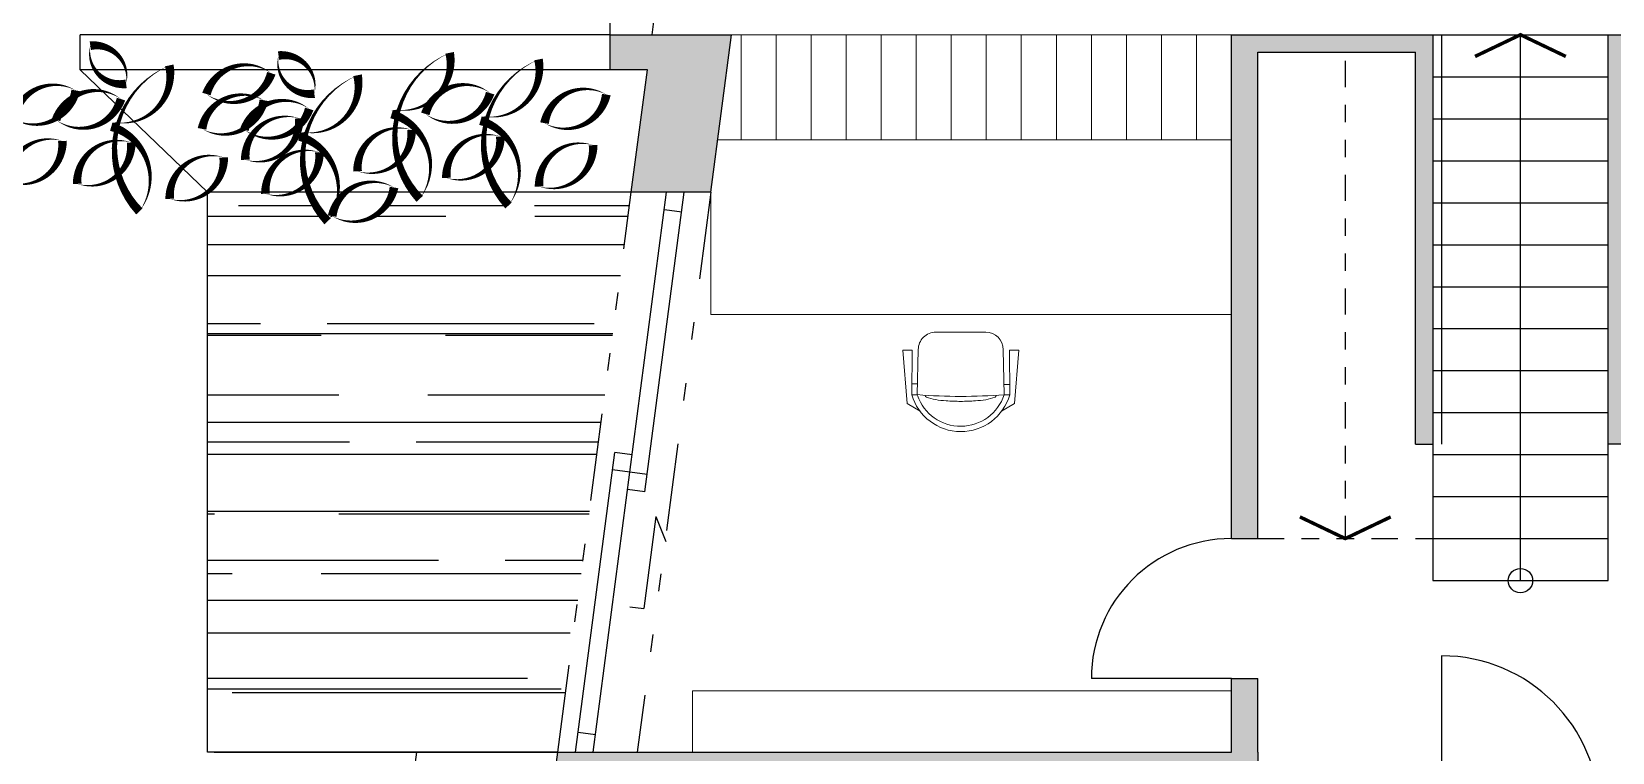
# Model space of a CAD drawing. Header units: millimetres. Extents: x 589 to 1175, y -455 to -172.
# Drawn here: x 669.77 to 678.8, y -260.97 to -256.85 of the extents above; entities that cross this region are included whole.
import ezdxf

# ---------------------------------------------------------------- set-up
doc = ezdxf.new("R2010")
doc.units = ezdxf.units.MM
doc.linetypes.add('DIVIDE', pattern=[1.25, 0.5, -0.25, 0, -0.25, 0, -0.25])
for name, color, linetype in [('pohled', 4, 'Continuous'), ('SRAFA', 251, 'Continuous'), ('stafaz', 252, 'Continuous'), ('ZARIZOVAKY', 251, 'Continuous'), ('ZDIVO', 1, 'Continuous')]:
    doc.layers.add(name, color=color, linetype=linetype)

msp = doc.modelspace()

# ---------------------------------------------------------------- hatches: boundary and pattern name
at = {"layer": 'SRAFA'}
h = msp.add_hatch(color=256, dxfattribs=at)
h.dxf.hatch_style = 1
h.paths.add_polyline_path([(676.7728, -260.9637), (676.7728, -260.5437), (676.6228, -260.5437), (676.6228, -260.9637), (672.7761, -260.9637), (672.7171, -261.4137), (676.7728, -261.4137)])
h.paths.add_polyline_path([(676.7728, -256.9637), (677.6728, -256.9637), (677.6728, -259.2037), (677.7728, -259.2037), (677.7728, -256.8637), (676.6228, -256.8637), (676.6228, -259.7437), (676.7728, -259.7437)])
h.paths.add_polyline_path([(679.8228, -256.8637), (678.7728, -256.8637), (678.7728, -259.2037), (678.9728, -259.2037), (678.9728, -259.1037), (678.8728, -259.1037), (678.8728, -257.1137), (679.8228, -257.1137)])
h.paths.add_polyline_path([(680.1728, -259.1037), (679.5728, -259.1037), (679.5728, -259.2037), (680.1728, -259.2037)])
h.paths.add_polyline_path([(680.2978, -259.1037), (680.1728, -259.1037), (680.1728, -259.2037), (680.2978, -259.2037)])
h.paths.add_polyline_path([(673.7679, -256.8637), (673.0751, -256.8637), (673.0751, -257.0637), (673.2878, -257.0637), (673.196, -257.7637), (673.6498, -257.7637)])
h = msp.add_hatch(dxfattribs=at)
h.set_pattern_fill('AR-RROOF', color=256, scale=0.02, style=0)
h.paths.add_polyline_path([(670.7761, -260.9637), (672.7761, -260.9637), (673.196, -257.7637), (672.5365, -257.7637, -0.06979), (672.4949, -257.8397, -0.046505), (672.4354, -257.7637), (672.012, -257.7637, -0.036276), (671.9877, -257.8018, -0.024149), (671.955, -257.7637), (671.8346, -257.7637, -0.49148), (671.4831, -257.8972, -0.031444), (671.4617, -257.93, -0.095643), (671.3558, -257.7637), (671.2728, -257.7637, -0.207942), (671.0835, -257.7637), (670.7761, -257.7637)])

# ---------------------------------------------------------------- linework, layer by layer
at = {"layer": 'pohled', "linetype": 'DIVIDE', "ltscale": 0.5}
for p, q in [((673.3141, -256.8637), (674.3834, -248.7137)), ((673.0751, -256.8637), (673.0751, -251.0637))]:
    msp.add_line(p, q, dxfattribs=at)
at = {"layer": 'pohled'}
for p, q in [((673.0751, -256.8637), (670.0485, -256.8637)), ((670.0485, -257.0637), (670.0485, -256.8637)), ((677.7728, -256.8637), (678.7728, -256.8637)), ((677.8228, -256.8637), (677.8228, -259.2037)), ((678.2728, -259.9837), (678.2728, -256.8637)), ((673.0751, -257.0637), (670.0485, -257.0637)), ((677.7728, -257.1037), (678.7728, -257.1037)), ((677.7728, -257.3437), (678.7728, -257.3437)), ((677.7728, -257.5837), (678.7728, -257.5837)), ((672.9778, -260.9637), (673.3977, -257.7637)), ((673.2739, -259.4759), (673.4986, -257.7637)), ((673.3847, -257.8629), (673.4838, -257.8759)), ((677.7728, -257.8237), (678.7728, -257.8237)), ((677.7728, -258.0637), (678.7728, -258.0637)), ((677.7728, -258.3037), (678.7728, -258.3037)), ((677.7728, -258.5437), (678.7728, -258.5437)), ((677.7728, -258.7837), (678.7728, -258.7837)), ((677.7728, -259.0237), (678.7728, -259.0237)), ((677.7728, -259.2037), (677.7728, -259.9837)), ((678.7728, -259.9837), (678.7728, -259.2037)), ((672.877, -260.9637), (673.1016, -259.2516)), ((673.2008, -259.2646), (673.1016, -259.2516)), ((677.7728, -259.2637), (678.7728, -259.2637)), ((673.1878, -259.3637), (673.0886, -259.3507)), ((673.2869, -259.3767), (673.1878, -259.3637)), ((673.2739, -259.4759), (673.1748, -259.4629)), ((677.7728, -259.5037), (678.7728, -259.5037)), ((673.336, -259.6179), (673.2669, -260.1441)), ((673.336, -259.6179), (673.3926, -259.7601)), ((677.7728, -259.7437), (678.7728, -259.7437)), ((677.7728, -259.9837), (678.7728, -259.9837)), ((673.1876, -260.1337), (673.2669, -260.1441)), ((677.8228, -260.4137), (677.8228, -261.3137)), ((676.6228, -260.5437), (675.8228, -260.5437)), ((672.9909, -260.8646), (672.8917, -260.8516))]:
    msp.add_line(p, q, dxfattribs=at)
at = {"layer": 'pohled', "linetype": 'DIVIDE', "ltscale": 0.3}
for p, q in [((677.2728, -257.0137), (677.2728, -259.7437)), ((676.7728, -259.7437), (677.7728, -259.7437))]:
    msp.add_line(p, q, dxfattribs=at)
at = {"layer": 'pohled', "linetype": 'DIVIDE'}
for p, q in [((672.7761, -260.9637), (673.196, -257.7637)), ((673.6498, -257.7637), (673.23, -260.9637))]:
    msp.add_line(p, q, dxfattribs=at)
at = {"layer": 'pohled', "linetype": 'DIVIDE', "ltscale": 0.3, "const_width": 0.02}
msp.add_lwpolyline([(677.532, -259.6197), (677.2728, -259.7437), (677.0136, -259.6197)], dxfattribs=at)
at = {"layer": 'pohled'}
msp.add_circle((678.2728, -259.9837), 0.0696, dxfattribs=at)
for centre, radius, start, end in [((676.6228, -260.5437), 0.8, 90, 180), ((677.8228, -261.3137), 0.9, 0, 90)]:
    msp.add_arc(centre, radius, start, end, dxfattribs=at)
at = {"layer": 'SRAFA'}
for p, q in [((670.0485, -257.0637), (670.7761, -257.7637)), ((673.196, -257.7637), (670.7761, -257.7637)), ((670.7761, -260.9637), (670.7761, -257.7637)), ((672.7761, -260.9637), (670.7761, -260.9637)), ((671.9693, -260.9637), (671.6544, -263.3637))]:
    msp.add_line(p, q, dxfattribs=at)
at = {"layer": 'stafaz', "color": 253, "linetype": 'Continuous', "ltscale": 0.001}
for points in [[(670.1068, -256.9264, 0, 0, 0.520567), (670.1068, -256.9264, 0, 0.05, 0.520567), (670.3113, -257.1443, 0, 0.05, 0.520567), (670.1068, -256.9264, 0.05, 0.05, 0)], [(671.1815, -256.9827, 0, 0, 0.520567), (671.1815, -256.9827, 0, 0.05, 0.520567), (671.386, -257.2006, 0, 0.05, 0.520567), (671.1815, -256.9827, 0.05, 0.05, 0)], [(671.9877, -257.8018, 0, 0, 0.520567), (671.9877, -257.8018, 0, 0.05, 0.520567), (671.8274, -257.3168, 0, 0.05, 0.520567), (671.8485, -257.2933, 0, 0.05, 0.520567), (672.1587, -256.9671, 0, 0.05, 0.520567), (671.9877, -257.8018, 0.05, 0.05, 0)], [(670.387, -257.8737, 0, 0, 0.520567), (670.387, -257.8737, 0, 0.05, 0.520567), (670.2267, -257.3887, 0, 0.05, 0.520567), (670.2479, -257.3652, 0, 0.05, 0.520567), (670.558, -257.039, 0, 0.05, 0.520567), (670.387, -257.8737, 0.05, 0.05, 0)], [(670.77, -257.2025, 0, 0, 0.520567), (670.77, -257.2025, 0, 0.05, 0.520567), (671.1405, -257.084, 0, 0.05, 0.520567), (670.77, -257.2025, 0.05, 0.05, 0)], [(672.4949, -257.8397, 0, 0, 0.520567), (672.4949, -257.8397, 0, 0.05, 0.520567), (672.3346, -257.3547, 0, 0.05, 0.520567), (672.3557, -257.3311, 0, 0.05, 0.520567), (672.6658, -257.005, 0, 0.05, 0.520567), (672.4949, -257.8397, 0.05, 0.05, 0)], [(670.0233, -257.1821, 0, 0, 0.520567), (670.0233, -257.1821, 0, 0.05, 0.520567), (669.6701, -257.3452, 0, 0.05, 0.520567), (670.0233, -257.1821, 0.05, 0.05, 0)], [(671.4617, -257.93, 0, 0, 0.520567), (671.4617, -257.93, 0, 0.05, 0.520567), (671.3014, -257.445, 0, 0.05, 0.520567), (671.3226, -257.4215, 0, 0.05, 0.520567), (671.6327, -257.0953, 0, 0.05, 0.520567), (671.4617, -257.93, 0.05, 0.05, 0)], [(672.0195, -257.3159, 0, 0, 0.520567), (672.0195, -257.3159, 0, 0.05, 0.520567), (672.39, -257.1974, 0, 0.05, 0.520567), (672.0195, -257.3159, 0.05, 0.05, 0)], [(673.0534, -257.2058, 0, 0, 0.520567), (673.0534, -257.2058, 0, 0.05, 0.520567), (672.7003, -257.3689, 0, 0.05, 0.520567), (673.0534, -257.2058, 0.05, 0.05, 0)], [(669.9116, -257.35, 0, 0, 0.520567), (669.9116, -257.35, 0, 0.05, 0.520567), (670.2821, -257.2315, 0, 0.05, 0.520567), (669.9116, -257.35, 0.05, 0.05, 0)], [(671.0979, -257.2384, 0, 0, 0.520567), (671.0979, -257.2384, 0, 0.05, 0.520567), (670.7448, -257.4015, 0, 0.05, 0.520567), (671.0979, -257.2384, 0.05, 0.05, 0)], [(670.9863, -257.4063, 0, 0, 0.520567), (670.9863, -257.4063, 0, 0.05, 0.520567), (671.3568, -257.2878, 0, 0.05, 0.520567), (670.9863, -257.4063, 0.05, 0.05, 0)], [(670.9918, -257.5784, 0, 0, 0.520567), (670.9918, -257.5784, 0, 0.05, 0.520567), (671.3004, -257.3417, 0, 0.05, 0.520567), (670.9918, -257.5784, 0.05, 0.05, 0)], [(671.6326, -257.6442, 0, 0, 0.520567), (671.6326, -257.6442, 0, 0.05, 0.520567), (671.9413, -257.4075, 0, 0.05, 0.520567), (671.6326, -257.6442, 0.05, 0.05, 0)], [(672.1398, -257.6821, 0, 0, 0.520567), (672.1398, -257.6821, 0, 0.05, 0.520567), (672.4485, -257.4454, 0, 0.05, 0.520567), (672.1398, -257.6821, 0.05, 0.05, 0)], [(669.6391, -257.7077, 0, 0, 0.520567), (669.6391, -257.7077, 0, 0.05, 0.520567), (669.9478, -257.471, 0, 0.05, 0.520567), (669.6391, -257.7077, 0.05, 0.05, 0)], [(670.032, -257.7161, 0, 0, 0.520567), (670.032, -257.7161, 0, 0.05, 0.520567), (670.3407, -257.4794, 0, 0.05, 0.520567), (670.032, -257.7161, 0.05, 0.05, 0)], [(671.1067, -257.7724, 0, 0, 0.520567), (671.1067, -257.7724, 0, 0.05, 0.520567), (671.4153, -257.5357, 0, 0.05, 0.520567), (671.1067, -257.7724, 0.05, 0.05, 0)], [(672.6693, -257.7313, 0, 0, 0.520567), (672.6693, -257.7313, 0, 0.05, 0.520567), (672.978, -257.4947, 0, 0.05, 0.520567), (672.6693, -257.7313, 0.05, 0.05, 0)], [(670.5602, -257.8017, 0, 0, 0.520567), (670.5602, -257.8017, 0, 0.05, 0.520567), (670.8689, -257.5651, 0, 0.05, 0.520567), (670.5602, -257.8017, 0.05, 0.05, 0)], [(671.8411, -257.7369, 0, 0, 0.520567), (671.8411, -257.7369, 0, 0.05, 0.520567), (671.4879, -257.9001, 0, 0.05, 0.520567), (671.8411, -257.7369, 0.05, 0.05, 0)]]:
    msp.add_lwpolyline(points, format="xyseb", close=True, dxfattribs=at)
at = {"layer": 'ZARIZOVAKY', "linetype": 'Continuous', "lineweight": 0}
for p, q in [((676.6228, -256.8637), (673.7286, -256.8637)), ((673.8228, -257.4637), (673.8228, -256.8637)), ((674.0228, -257.4637), (674.0228, -256.8637)), ((674.2228, -257.4637), (674.2228, -256.8637)), ((674.4228, -257.4637), (674.4228, -256.8637)), ((674.6228, -257.4637), (674.6228, -256.8637)), ((674.8228, -257.4637), (674.8228, -256.8637)), ((675.0228, -257.4637), (675.0228, -256.8637)), ((675.2228, -257.4637), (675.2228, -256.8637)), ((675.4228, -257.4637), (675.4228, -256.8637)), ((675.6228, -257.4637), (675.6228, -256.8637)), ((675.8228, -257.4637), (675.8228, -256.8637)), ((676.0228, -257.4637), (676.0228, -256.8637)), ((676.2228, -257.4637), (676.2228, -256.8637)), ((676.4228, -257.4637), (676.4228, -256.8637)), ((676.6228, -257.4637), (673.6892, -257.4637)), ((673.6498, -257.7637), (673.6498, -258.4637)), ((676.6228, -258.4637), (673.6498, -258.4637)), ((674.9348, -258.5636), (675.2197, -258.5639)), ((674.7707, -258.9716), (674.7455, -258.6666)), ((674.7455, -258.6666), (674.7989, -258.6666)), ((674.7989, -258.6666), (674.7971, -258.921)), ((674.829, -258.9211), (674.8347, -258.6635)), ((675.3249, -258.9215), (675.3196, -258.6639)), ((675.3554, -258.6671), (675.3568, -258.9215)), ((675.4088, -258.6671), (675.3554, -258.6671)), ((675.3831, -258.9721), (675.4088, -258.6671)), ((674.7987, -258.8598), (674.8304, -258.8598)), ((675.3237, -258.8628), (675.3569, -258.8628)), ((674.7971, -258.921), (674.829, -258.9211)), ((675.3568, -258.9215), (675.3249, -258.9215)), ((674.8444, -259.0149), (674.7707, -258.9716)), ((675.3094, -259.0153), (675.3831, -258.9721)), ((673.5454, -260.6137), (676.6228, -260.6137)), ((673.5454, -260.6137), (673.5454, -260.9637))]:
    msp.add_line(p, q, dxfattribs=at)
for centre, radius, start, end in [((674.9347, -258.6636), 0.1, 89.9505, 179.9505), ((675.2196, -258.6638), 0.1, 359.9505, 89.9505), ((675.077, -258.8408), 0.2912, 195.99971, 343.9009), ((675.0796, -255.8668), 3.0641, 265.30899, 274.59198), ((675.077, -258.8408), 0.2607, 198.8491, 341.9625), ((674.8841, -258.9258), 0.00937, 169.3125, 179.9744), ((674.8841, -258.9258), 0.00938, 179.9445, 248.3297), ((674.976, -258.6945), 0.2583, 248.3355, 260.6299), ((675.0368, -258.326), 0.6317, 260.6307, 266.0621), ((675.078, -257.7276), 1.2316, 266.0613, 269.9504), ((675.078, -257.7276), 1.2316, 269.9507, 273.8397), ((675.1182, -258.3261), 0.6317, 273.8388, 279.27), ((675.1783, -258.6947), 0.2583, 279.2711, 291.5655), ((675.2698, -258.9261), 0.00938, 291.5724, 359.9565), ((675.2698, -258.9261), 0.00937, 359.9565, 10.6177)]:
    msp.add_arc(centre, radius, start, end, dxfattribs=at)
at = {"layer": 'ZDIVO'}
for p, q in [((673.0751, -256.8637), (673.7679, -256.8637)), ((673.0751, -257.0637), (673.0751, -256.8637)), ((673.6498, -257.7637), (673.7679, -256.8637)), ((676.6228, -256.8637), (677.7728, -256.8637)), ((676.6228, -259.7437), (676.6228, -256.8637)), ((677.7728, -256.8637), (677.7728, -259.2037)), ((678.7728, -259.2037), (678.7728, -256.8637)), ((678.7728, -256.8637), (679.8228, -256.8637)), ((676.7728, -256.9637), (677.6728, -256.9637)), ((676.7728, -259.7437), (676.7728, -256.9637)), ((677.6728, -259.2037), (677.6728, -256.9637)), ((673.2878, -257.0637), (673.0751, -257.0637)), ((673.196, -257.7637), (673.2878, -257.0637)), ((673.6498, -257.7637), (673.196, -257.7637)), ((677.6728, -259.2037), (677.7728, -259.2037)), ((678.9728, -259.2037), (678.7728, -259.2037)), ((676.6228, -259.7437), (676.7728, -259.7437)), ((676.6228, -260.9637), (676.6228, -260.5437)), ((676.6228, -260.5437), (676.7728, -260.5437)), ((676.7728, -260.9637), (676.7728, -260.5437)), ((672.7171, -261.4137), (672.7761, -260.9637)), ((672.7761, -260.9637), (676.6228, -260.9637)), ((676.7728, -260.9637), (676.7728, -261.4137))]:
    msp.add_line(p, q, dxfattribs=at)
at = {"layer": 'ZDIVO', "const_width": 0.02}
msp.add_lwpolyline([(678.0136, -256.9878), (678.2728, -256.8637), (678.532, -256.9878)], dxfattribs=at)

doc.saveas('drawing.dxf')
